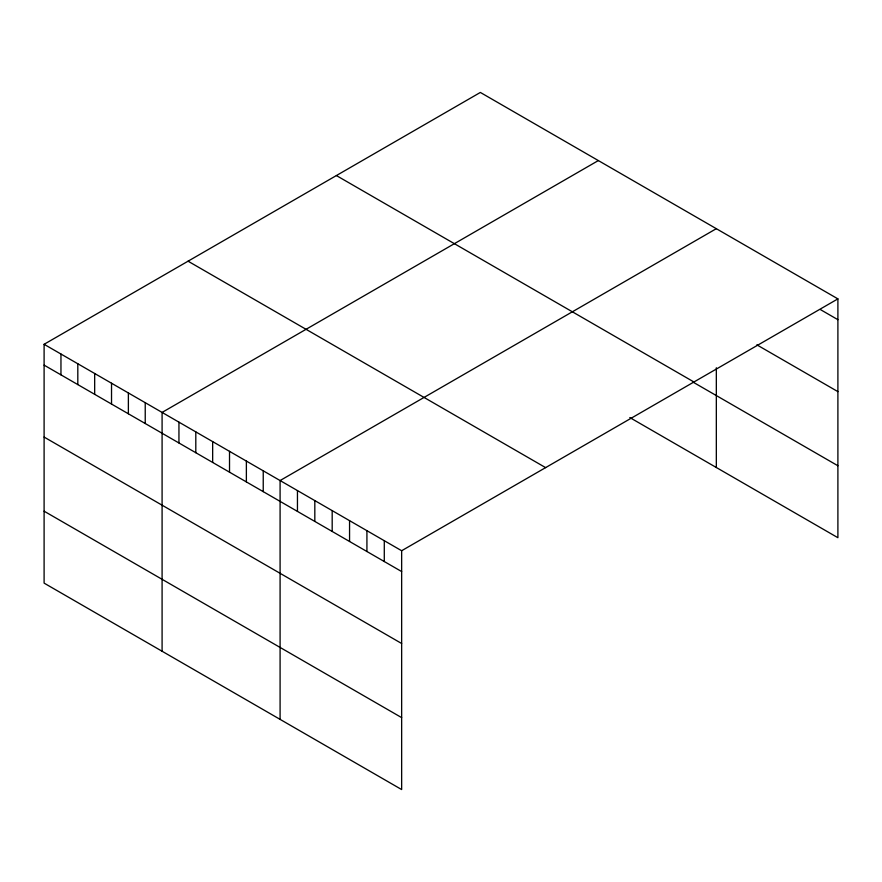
<?xml version="1.0" encoding="UTF-8"?>
<svg xmlns="http://www.w3.org/2000/svg" width="882" height="882" viewBox="0 0 882 882"><rect width="100%" height="100%" fill="white"/><g stroke="black" fill="none" stroke-linecap="round" stroke-linejoin="round"><path stroke-width="1.32" d="M44.1 344.3L401.652 550.732L401.652 789.555L44.1 583.123L44.1 344.3L480.348 92.445L837.9 298.877L837.9 537.7L629.803 417.55M598.338 160.568L162.09 412.423L162.09 651.247M716.327 228.681L280.09 480.547L280.09 719.37M401.652 550.732L837.9 298.877M820.536 309.659L837.9 319.692M756.855 344.84L837.9 391.63M336.384 175.551L693.936 381.983M692.734 381.939L837.9 465.751M188.064 261.193L545.616 467.625M44.1 365.126L401.652 571.558M44.1 437.064L401.652 643.496M44.1 511.185L401.652 717.617M716.327 367.772L716.327 467.504M384.287 540.71L384.287 561.525M366.923 530.688L366.923 551.504M349.559 520.656L349.559 541.471M332.183 510.634L332.183 531.449M314.819 500.601L314.819 521.416M297.454 490.579L297.454 511.395M263.233 470.823L263.233 491.638M246.376 461.088L246.376 481.903M229.518 451.352L229.518 472.168M212.661 441.617L212.661 462.444M195.804 431.893L195.804 452.709M178.947 422.158L178.947 442.973M145.232 402.699L145.232 423.514M128.375 392.964L128.375 413.779M111.529 383.229L111.529 404.044M94.672 373.505L94.672 394.32M77.814 363.77L77.814 384.585M60.957 354.035L60.957 374.85"/></g></svg>
